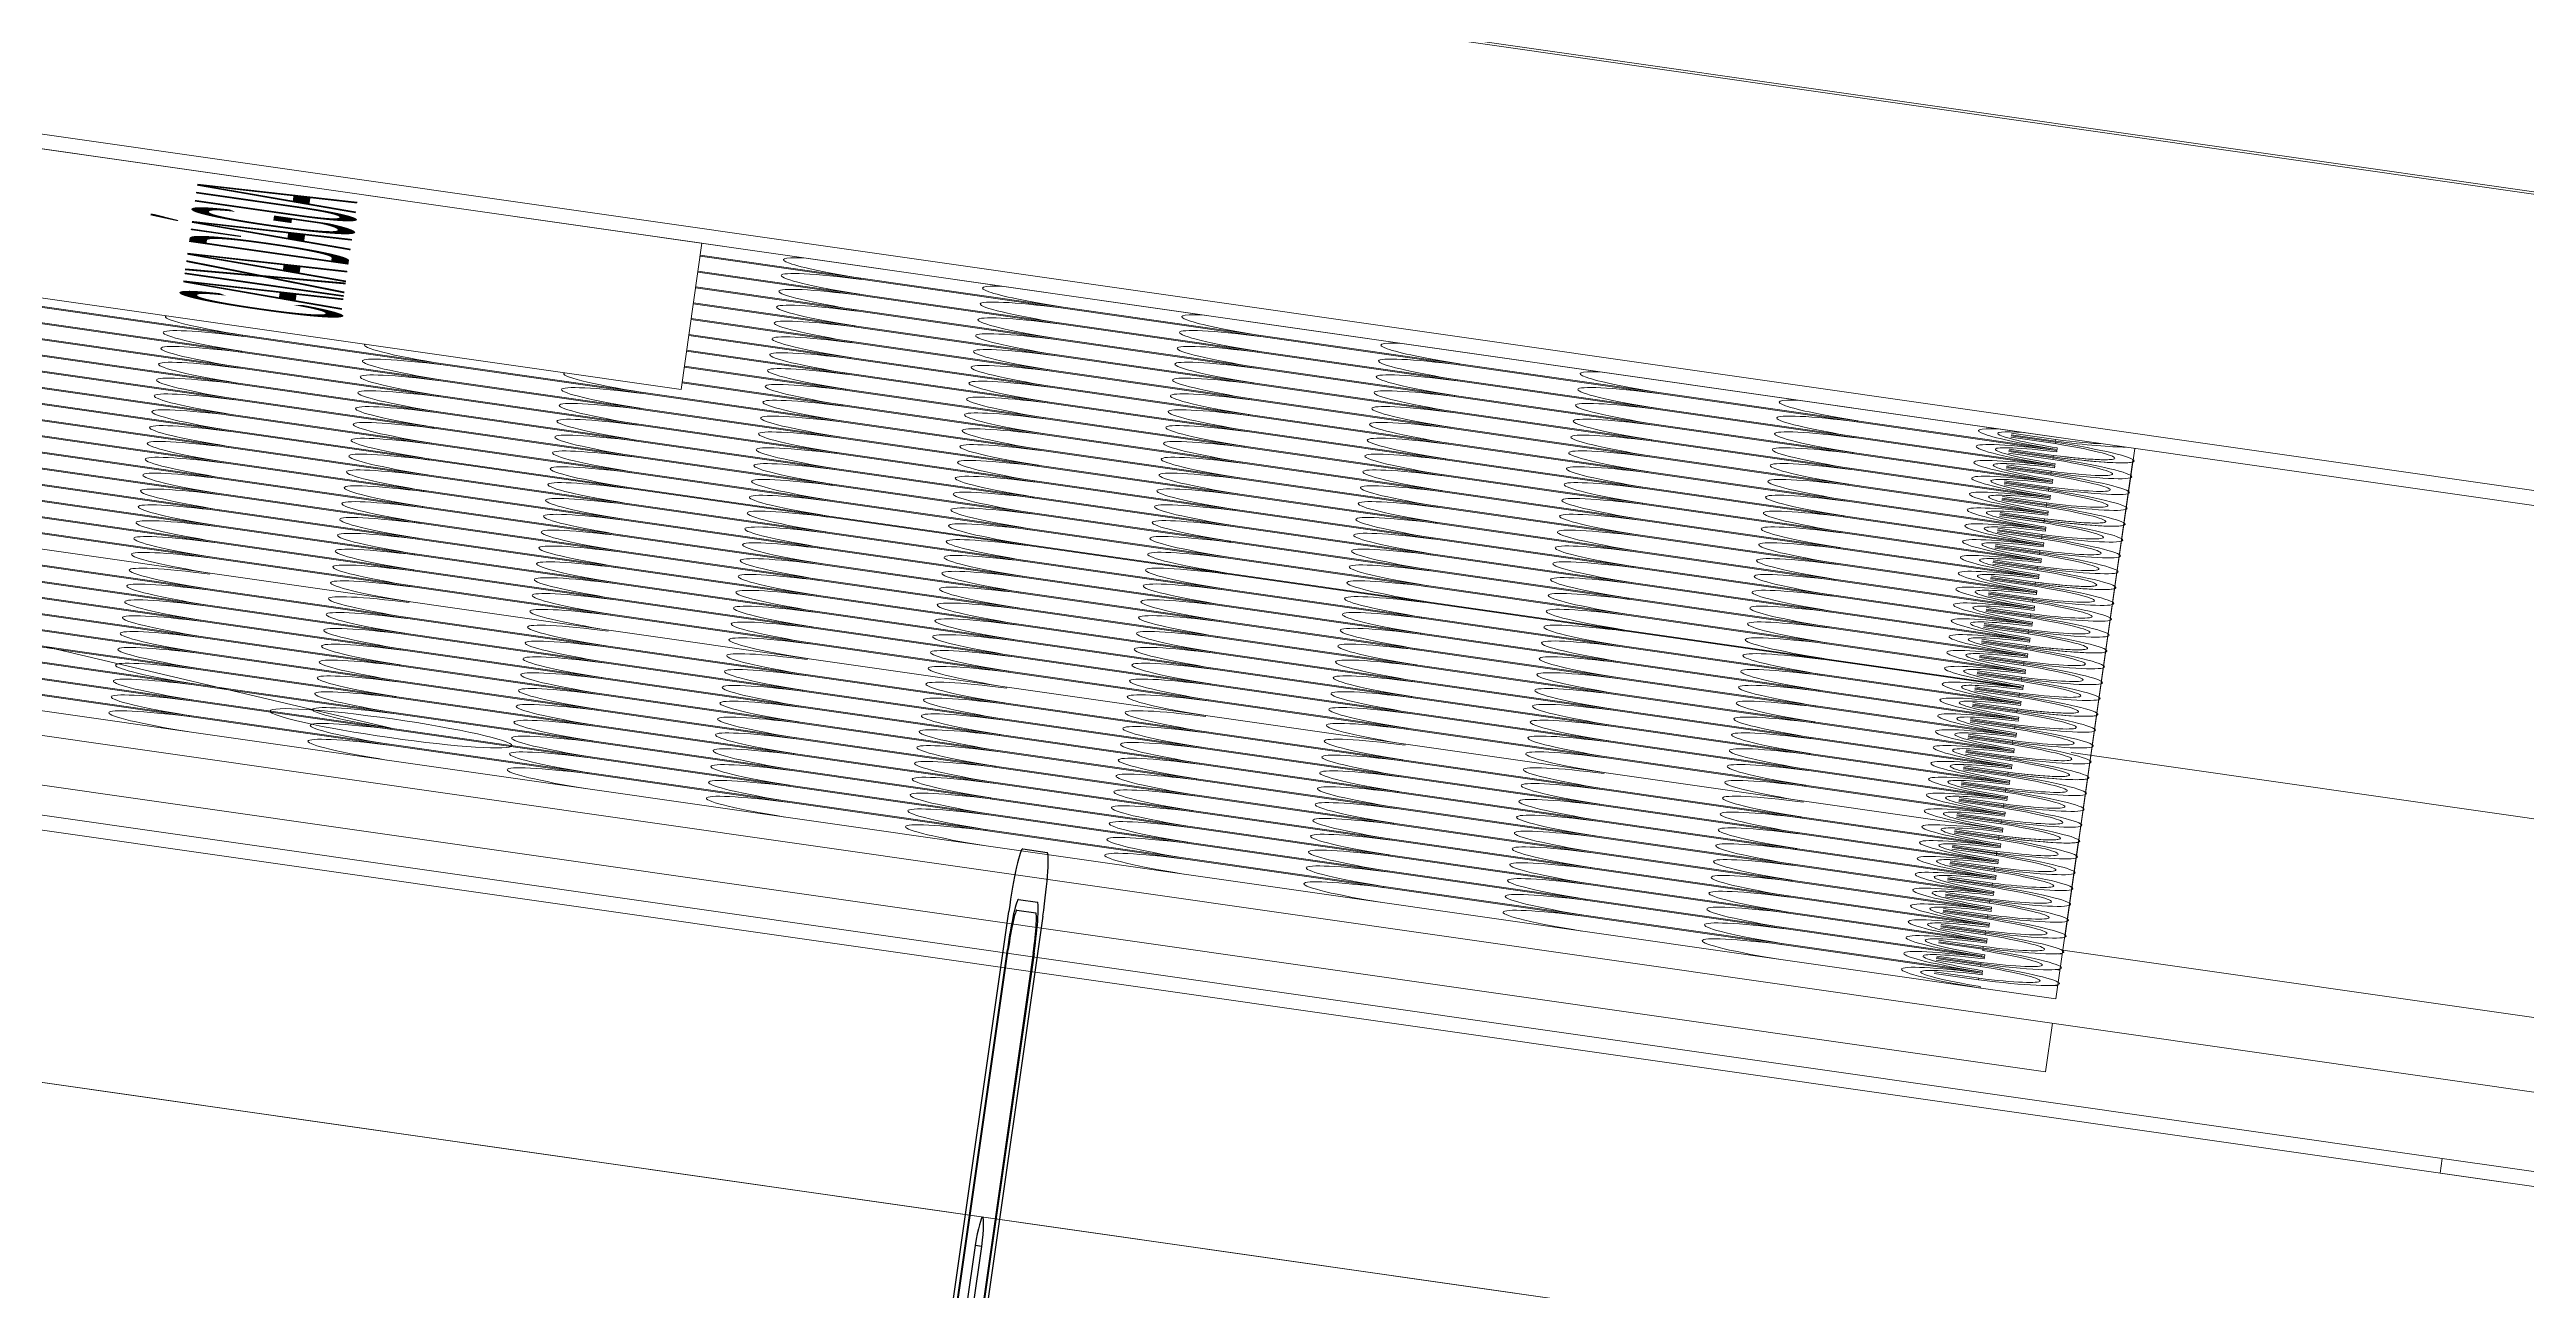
# Model space of a CAD drawing. Header units: millimetres. Extents: x -361192058 to 101130107379, y -14071650034 to 19218552450.
# Drawn here: x -135577.6 to -135462.4, y 40447.6 to 40505.3 of the extents above; entities that cross this region are included whole.
import ezdxf
from ezdxf.enums import TextEntityAlignment as Align

# ---------------------------------------------------------------- set-up
doc = ezdxf.new("R2010")
doc.units = ezdxf.units.MM
doc.header["$LTSCALE"] = 0.5
for name, color, linetype in [('02', 2, 'Continuous'), ('COTAS', 7, 'Continuous'), ('DIVERSOS', 4, 'Continuous'), ('MOBIL-I', 251, 'Continuous'), ('parede', 2, 'Continuous'), ('texto pequeno', 3, 'Continuous'), ('V5', 4, 'Continuous')]:
    doc.layers.add(name, color=color, linetype=linetype)
doc.styles.add('SANSSERIF', font='sas_____.pfb', dxfattribs={"height": 1})
doc.styles.get("Standard").update_dxf_attribs({"font": 'txt.shx', "height": 0.12})
doc.dimstyles.new('ESCALA50', dxfattribs={"dimtxt": 0.1, "dimasz": 0.06, "dimexe": 0.18, "dimexo": 0.06, "dimgap": 0.1, "dimtad": 1, "dimzin": 4, "dimdsep": 46, "dimtxsty": 'Standard', "dimblk1": 'BOLA', "dimblk2": 'BOLA', "dimsah": 1, "dimcen": -0.06, "dimse1": 1, "dimse2": 1, "dimclrd": 7, "dimclrt": 3, "dimadec": 0, "dimazin": 0, "dimtfac": 1, "dimtix": 1, "dimtmove": 0, "dimatfit": 3, "dimldrblk": 'BOLA', "dimfxl": 0, "dimtolj": 1, "dimtzin": 4, "dimarcsym": 0})

# ---------------------------------------------------------------- blocks, each defined once
blk = doc.blocks.new('ADC_VASO_02')
blk.add_lwpolyline([(-0.175, 0.15), (-0.175, 0.6, -0.414214), (-0.125, 0.65), (0.125, 0.65, -0.414214), (0.175, 0.6), (0.175, 0.1496)], format="xyb")
for points in [[(0.1388, 0.2754, -0.414214), (0.0988, 0.2354), (-0.0948, 0.2354, -0.414214), (-0.1348, 0.2754), (-0.1348, 0.5704, -0.414214), (-0.0948, 0.6104), (0.0988, 0.6104, -0.414214), (0.1388, 0.5704)], [(0.1303, 0.2754, -0.414214), (0.0988, 0.2439), (-0.0948, 0.2439, -0.414214), (-0.1263, 0.2754), (-0.1263, 0.5704, -0.414214), (-0.0948, 0.6019), (0.0988, 0.6019, -0.414214), (0.1303, 0.5704)], [(-0.17, 0.15, 0.414214), (-0.2, 0.12), (-0.2, 0), (0.2, 0), (0.2, 0.12, 0.414214), (0.17, 0.15)], [(-0.17, 0.14, 0.414214), (-0.19, 0.12), (-0.19, 0.01), (0.19, 0.01), (0.19, 0.12, 0.414214), (0.17, 0.14)]]:
    blk.add_lwpolyline(points, format="xyb", close=True)
blk.add_lwpolyline([(0.0363, 0.2439), (0.0363, 0.3375), (-0.0344, 0.3375), (-0.0344, 0.2439)])
blk.add_arc((0.0009, 0.3215), 0.0388, 24.3951, 155.6049)
blk = doc.blocks.new('BOLA')
for p, q in [((0, -1.435), (0, 1.435)), ((-1.435, 0), (1.435, 0))]:
    blk.add_line(p, q)
blk.add_circle((0, 0), 0.452)
blk = doc.blocks.new('*D783')
at = {"layer": 'Defpoints', "color": 0, "transparency": 16777216}
for p in [(3914.988, 2436.488), (3914.988, 2434.138), (3915.7056, 2434.138)]:
    blk.add_point(p, dxfattribs=at)
at = {"layer": 'DIVERSOS', "color": 7, "lineweight": -2, "transparency": 16777216}
blk.add_line((3915.7056, 2436.428), (3915.7056, 2434.198), dxfattribs=at)
at = {"layer": 'DIVERSOS', "color": 7, "lineweight": -2, "transparency": 16777216, "xscale": 0.06, "yscale": 0.06, "zscale": 0.06}
for p, rotation in [((3915.7056, 2436.488), 90), ((3915.7056, 2434.138), 270)]:
    blk.add_blockref('BOLA', p, dxfattribs=dict(at, rotation=rotation))
at = {"layer": 'DIVERSOS', "color": 3, "lineweight": 18, "transparency": 16777216, "insert": (3915.5456, 2435.313), "char_height": 0.12, "attachment_point": 5, "rotation": 90}
blk.add_mtext('\\A1;2.35', dxfattribs=at)
blk = doc.blocks.new('*D1755')
at = {"layer": '02', "color": 7, "lineweight": -2, "transparency": 16777216}
blk.add_line((3913.698, 2436.0909), (3914.928, 2436.0909), dxfattribs=at)
at = {"layer": 'Defpoints', "color": 0, "transparency": 16777216}
for p in [(3914.988, 2436.0909), (3913.638, 2434.1732), (3914.988, 2434.1732)]:
    blk.add_point(p, dxfattribs=at)
at = {"layer": '02', "color": 7, "lineweight": -2, "transparency": 16777216, "xscale": 0.06, "yscale": 0.06, "zscale": 0.06, "rotation": 180}
blk.add_blockref('BOLA', (3913.638, 2436.0909), dxfattribs=at)
at = {"layer": '02', "color": 7, "lineweight": -2, "transparency": 16777216, "xscale": 0.06, "yscale": 0.06, "zscale": 0.06}
blk.add_blockref('BOLA', (3914.988, 2436.0909), dxfattribs=at)
at = {"layer": '02', "color": 3, "transparency": 16777216, "insert": (3914.313, 2436.2509), "char_height": 0.12, "attachment_point": 5}
blk.add_mtext('\\A1;1.35', dxfattribs=at)
blk = doc.blocks.new('APROVADO QUADRA 21.2 MBVII')
at = {"lineweight": 18}
for p, q in [((3922.1378, 2434.3954), (3922.1378, 2434.4305)), ((3922.1534, 2434.3954), (3922.1534, 2434.4305)), ((3922.2746, 2434.3954), (3922.2746, 2434.4305)), ((3922.2902, 2434.3954), (3922.2902, 2434.4305)), ((3922.3004, 2434.3954), (3922.3004, 2434.4305)), ((3922.316, 2434.3954), (3922.316, 2434.4305)), ((3922.4528, 2434.3954), (3922.4528, 2434.4305)), ((3922.463, 2434.3954), (3922.463, 2434.4305)), ((3922.4785, 2434.3954), (3922.4785, 2434.4305)), ((3922.5998, 2434.3954), (3922.5998, 2434.4305)), ((3922.6154, 2434.3954), (3922.6154, 2434.4305)), ((3922.6255, 2434.3954), (3922.6255, 2434.4305)), ((3922.6411, 2434.3954), (3922.6411, 2434.4305)), ((3922.7624, 2434.3954), (3922.7624, 2434.4305)), ((3922.7779, 2434.3954), (3922.7779, 2434.4305)), ((3922.7881, 2434.3954), (3922.7881, 2434.4305)), ((3922.8037, 2434.3954), (3922.8037, 2434.4305)), ((3922.9249, 2434.3954), (3922.9249, 2434.4305)), ((3922.9405, 2434.3954), (3922.9405, 2434.4305)), ((3922.9507, 2434.3954), (3922.9507, 2434.4305)), ((3922.9663, 2434.3954), (3922.9663, 2434.4305)), ((3923.0875, 2434.3954), (3923.0875, 2434.4305)), ((3923.1031, 2434.3954), (3923.1031, 2434.4305)), ((3923.1132, 2434.3954), (3923.1132, 2434.4305)), ((3923.1288, 2434.3954), (3923.1288, 2434.4305)), ((3923.2501, 2434.3954), (3923.2501, 2434.4305)), ((3923.2656, 2434.3954), (3923.2656, 2434.4305)), ((3923.2758, 2434.3954), (3923.2758, 2434.4305)), ((3923.2914, 2434.3954), (3923.2914, 2434.4305)), ((3923.4126, 2434.3954), (3923.4126, 2434.4305)), ((3923.4282, 2434.3954), (3923.4282, 2434.4305)), ((3923.4384, 2434.3954), (3923.4384, 2434.4305)), ((3923.454, 2434.3954), (3923.454, 2434.4305)), ((3923.5752, 2434.3954), (3923.5752, 2434.4305)), ((3923.5908, 2434.3954), (3923.5908, 2434.4305)), ((3923.6009, 2434.3954), (3923.6009, 2434.4305)), ((3923.6165, 2434.3954), (3923.6165, 2434.4305)), ((3923.7378, 2434.3954), (3923.7378, 2434.4305)), ((3923.7534, 2434.3954), (3923.7534, 2434.4305)), ((3923.7635, 2434.3954), (3923.7635, 2434.4305)), ((3923.7791, 2434.3954), (3923.7791, 2434.4305)), ((3923.9003, 2434.3954), (3923.9003, 2434.4305)), ((3923.9159, 2434.3954), (3923.9159, 2434.4305)), ((3923.9261, 2434.3954), (3923.9261, 2434.4305)), ((3923.9417, 2434.3954), (3923.9417, 2434.4305)), ((3924.0629, 2434.3954), (3924.0629, 2434.4305)), ((3924.0785, 2434.3954), (3924.0785, 2434.4305)), ((3924.0887, 2434.3954), (3924.0887, 2434.4305)), ((3924.1042, 2434.3954), (3924.1042, 2434.4305)), ((3924.2255, 2434.3954), (3924.2255, 2434.4305)), ((3924.2411, 2434.3954), (3924.2411, 2434.4305)), ((3924.2512, 2434.3954), (3924.2512, 2434.4305)), ((3924.2668, 2434.3954), (3924.2668, 2434.4305)), ((3924.388, 2434.3954), (3924.388, 2434.4305)), ((3924.4036, 2434.3954), (3924.4036, 2434.4305)), ((3924.4138, 2434.3954), (3924.4138, 2434.4305)), ((3924.4294, 2434.3954), (3924.4294, 2434.4305)), ((3924.5506, 2434.3954), (3924.5506, 2434.4305)), ((3924.5662, 2434.3954), (3924.5662, 2434.4305)), ((3924.5764, 2434.3954), (3924.5764, 2434.4305)), ((3924.592, 2434.3954), (3924.592, 2434.4305)), ((3924.7132, 2434.3954), (3924.7132, 2434.4305)), ((3924.7288, 2434.3954), (3924.7288, 2434.4305)), ((3924.7389, 2434.3954), (3924.7389, 2434.4305)), ((3924.7545, 2434.3954), (3924.7545, 2434.4305)), ((3924.8758, 2434.3954), (3924.8758, 2434.4305)), ((3924.8913, 2434.3954), (3924.8913, 2434.4305)), ((3924.9015, 2434.3954), (3924.9015, 2434.4305)), ((3924.9171, 2434.3954), (3924.9171, 2434.4305)), ((3925.0383, 2434.3954), (3925.0383, 2434.4305)), ((3925.0539, 2434.3954), (3925.0539, 2434.4305)), ((3925.0641, 2434.3954), (3925.0641, 2434.4305)), ((3925.0797, 2434.3954), (3925.0797, 2434.4305)), ((3925.2009, 2434.3954), (3925.2009, 2434.4305)), ((3925.2165, 2434.3954), (3925.2165, 2434.4305)), ((3925.2266, 2434.3954), (3925.2266, 2434.4305)), ((3925.2422, 2434.3954), (3925.2422, 2434.4305)), ((3925.3635, 2434.3954), (3925.3635, 2434.4305)), ((3925.3791, 2434.3954), (3925.3791, 2434.4305)), ((3925.3892, 2434.3954), (3925.3892, 2434.4305)), ((3925.4048, 2434.3954), (3925.4048, 2434.4305)), ((3925.526, 2434.3954), (3925.526, 2434.4305)), ((3925.5416, 2434.3954), (3925.5416, 2434.4305)), ((3925.5518, 2434.3954), (3925.5518, 2434.4305)), ((3925.5674, 2434.3954), (3925.5674, 2434.4305)), ((3925.6886, 2434.3954), (3925.6886, 2434.4305)), ((3925.7042, 2434.3954), (3925.7042, 2434.4305)), ((3925.7144, 2434.3954), (3925.7144, 2434.4305)), ((3925.7299, 2434.3954), (3925.7299, 2434.4305)), ((3925.8512, 2434.3954), (3925.8512, 2434.4305)), ((3925.8668, 2434.3954), (3925.8668, 2434.4305)), ((3925.8769, 2434.3954), (3925.8769, 2434.4305)), ((3925.8925, 2434.3954), (3925.8925, 2434.4305)), ((3926.0137, 2434.3954), (3926.0137, 2434.4305)), ((3926.0293, 2434.3954), (3926.0293, 2434.4305)), ((3926.0395, 2434.3954), (3926.0395, 2434.4305)), ((3926.0551, 2434.3954), (3926.0551, 2434.4305)), ((3926.1763, 2434.3954), (3926.1763, 2434.4305)), ((3926.1919, 2434.3954), (3926.1919, 2434.4305)), ((3926.2021, 2434.3954), (3926.2021, 2434.4305)), ((3926.2177, 2434.3954), (3926.2177, 2434.4305)), ((3926.3389, 2434.3954), (3926.3389, 2434.4305)), ((3926.3545, 2434.3954), (3926.3545, 2434.4305)), ((3926.3646, 2434.3954), (3926.3646, 2434.4305)), ((3926.3802, 2434.3954), (3926.3802, 2434.4305)), ((3926.5015, 2434.3954), (3926.5015, 2434.4305)), ((3926.517, 2434.3954), (3926.517, 2434.4305)), ((3926.5272, 2434.3954), (3926.5272, 2434.4305)), ((3926.5428, 2434.3954), (3926.5428, 2434.4305)), ((3926.664, 2434.3954), (3926.664, 2434.4305)), ((3926.6796, 2434.3954), (3926.6796, 2434.4305)), ((3926.6898, 2434.3954), (3926.6898, 2434.4305)), ((3926.7054, 2434.3954), (3926.7054, 2434.4305)), ((3926.8266, 2434.3954), (3926.8266, 2434.4305)), ((3926.8422, 2434.3954), (3926.8422, 2434.4305)), ((3926.8523, 2434.3954), (3926.8523, 2434.4305)), ((3926.8679, 2434.3954), (3926.8679, 2434.4305)), ((3926.9892, 2434.3954), (3926.9892, 2434.4305)), ((3927.0048, 2434.3954), (3927.0048, 2434.4305)), ((3927.0149, 2434.3954), (3927.0149, 2434.4305)), ((3927.0305, 2434.3954), (3927.0305, 2434.4305)), ((3927.1517, 2434.3954), (3927.1517, 2434.4305)), ((3927.1673, 2434.3954), (3927.1673, 2434.4305)), ((3927.1775, 2434.3954), (3927.1775, 2434.4305)), ((3927.1931, 2434.3954), (3927.1931, 2434.4305)), ((3927.3143, 2434.3954), (3927.3143, 2434.4305)), ((3927.3299, 2434.3954), (3927.3299, 2434.4305)), ((3927.3401, 2434.3954), (3927.3401, 2434.4305)), ((3927.3556, 2434.3954), (3927.3556, 2434.4305)), ((3927.4769, 2434.3954), (3927.4769, 2434.4305)), ((3927.4925, 2434.3954), (3927.4925, 2434.4305)), ((3927.5026, 2434.3954), (3927.5026, 2434.4305)), ((3927.5182, 2434.3954), (3927.5182, 2434.4305)), ((3927.6394, 2434.3954), (3927.6394, 2434.4305)), ((3927.655, 2434.3954), (3927.655, 2434.4305)), ((3927.6652, 2434.3954), (3927.6652, 2434.4305)), ((3927.6808, 2434.3954), (3927.6808, 2434.4305)), ((3922.0565, 2434.3333), (3923.6823, 2434.3333)), ((3922.7068, 2434.3333), (3924.3326, 2434.3333)), ((3923.3571, 2434.3333), (3924.9828, 2434.3333)), ((3924.0074, 2434.3333), (3925.6331, 2434.3333)), ((3924.6577, 2434.3333), (3926.2834, 2434.3333)), ((3925.3079, 2434.3333), (3926.9337, 2434.3333)), ((3925.9582, 2434.3333), (3927.584, 2434.3333)), ((3926.1208, 2434.3333), (3927.7065, 2434.3333))]:
    blk.add_line(p, q, dxfattribs=at)
at = {"lineweight": 18, "flags": 128}
for points in [[(3922.0565, 2434.3933), (3922.0721, 2434.3933, -0.788263), (3922.1934, 2434.3933), (3922.2089, 2434.3933, 0.827036)], [(3922.2191, 2434.3933), (3922.2347, 2434.3933, -0.788263), (3922.3559, 2434.3933), (3922.3715, 2434.3933, 0.827036)], [(3922.3817, 2434.3933), (3922.3973, 2434.3933, -0.788263), (3922.5185, 2434.3933), (3922.5341, 2434.3933, 0.827036)], [(3922.5442, 2434.3933), (3922.5598, 2434.3933, -0.788263), (3922.6811, 2434.3933), (3922.6967, 2434.3933, 0.827036)], [(3922.7068, 2434.3933), (3922.7224, 2434.3933, -0.788263), (3922.8436, 2434.3933), (3922.8592, 2434.3933, 0.827036)], [(3922.8694, 2434.3933), (3922.885, 2434.3933, -0.788263), (3923.0062, 2434.3933), (3923.0218, 2434.3933, 0.827036)], [(3923.032, 2434.3933), (3923.0475, 2434.3933, -0.788263), (3923.1688, 2434.3933), (3923.1844, 2434.3933, 0.827036)], [(3923.1945, 2434.3933), (3923.2101, 2434.3933, -0.788263), (3923.3313, 2434.3933), (3923.3469, 2434.3933, 0.827036)], [(3923.3571, 2434.3933), (3923.3727, 2434.3933, -0.788263), (3923.4939, 2434.3933), (3923.5095, 2434.3933, 0.827036)], [(3923.5197, 2434.3933), (3923.5352, 2434.3933, -0.788263), (3923.6565, 2434.3933), (3923.6721, 2434.3933, 0.827036)], [(3923.6822, 2434.3933), (3923.6978, 2434.3933, -0.788263), (3923.8191, 2434.3933), (3923.8346, 2434.3933, 0.827036)], [(3923.8448, 2434.3933), (3923.8604, 2434.3933, -0.788263), (3923.9816, 2434.3933), (3923.9972, 2434.3933, 0.827036)], [(3924.0074, 2434.3933), (3924.023, 2434.3933, -0.788263), (3924.1442, 2434.3933), (3924.1598, 2434.3933, 0.827036)], [(3924.1699, 2434.3933), (3924.1855, 2434.3933, -0.788263), (3924.3068, 2434.3933), (3924.3224, 2434.3933, 0.827036)], [(3924.3325, 2434.3933), (3924.3481, 2434.3933, -0.788263), (3924.4693, 2434.3933), (3924.4849, 2434.3933, 0.827036)], [(3924.4951, 2434.3933), (3924.5107, 2434.3933, -0.788263), (3924.6319, 2434.3933), (3924.6475, 2434.3933, 0.827036)], [(3924.6577, 2434.3933), (3924.6732, 2434.3933, -0.788263), (3924.7945, 2434.3933), (3924.8101, 2434.3933, 0.827036)], [(3924.8202, 2434.3933), (3924.8358, 2434.3933, -0.788263), (3924.957, 2434.3933), (3924.9726, 2434.3933, 0.827036)], [(3924.9828, 2434.3933), (3924.9984, 2434.3933, -0.788263), (3925.1196, 2434.3933), (3925.1352, 2434.3933, 0.827036)], [(3925.1454, 2434.3933), (3925.1609, 2434.3933, -0.788263), (3925.2822, 2434.3933), (3925.2978, 2434.3933, 0.827036)], [(3925.3079, 2434.3933), (3925.3235, 2434.3933, -0.788263), (3925.4448, 2434.3933), (3925.4603, 2434.3933, 0.827036)], [(3925.4705, 2434.3933), (3925.4861, 2434.3933, -0.788263), (3925.6073, 2434.3933), (3925.6229, 2434.3933, 0.827036)], [(3925.6331, 2434.3933), (3925.6487, 2434.3933, -0.788263), (3925.7699, 2434.3933), (3925.7855, 2434.3933, 0.827036)], [(3925.7956, 2434.3933), (3925.8112, 2434.3933, -0.788263), (3925.9325, 2434.3933), (3925.9481, 2434.3933, 0.827036)], [(3925.9582, 2434.3933), (3925.9738, 2434.3933, -0.788263), (3926.095, 2434.3933), (3926.1106, 2434.3933, 0.827036)], [(3926.1208, 2434.3933), (3926.1364, 2434.3933, -0.788263), (3926.2576, 2434.3933), (3926.2732, 2434.3933, 0.827036)], [(3926.2834, 2434.3933), (3926.2989, 2434.3933, -0.788263), (3926.4202, 2434.3933), (3926.4358, 2434.3933, 0.827036)], [(3926.4459, 2434.3933), (3926.4615, 2434.3933, -0.788263), (3926.5827, 2434.3933), (3926.5983, 2434.3933, 0.827036)], [(3926.6085, 2434.3933), (3926.6241, 2434.3933, -0.788263), (3926.7453, 2434.3933), (3926.7609, 2434.3933, 0.827036)], [(3926.7711, 2434.3933), (3926.7866, 2434.3933, -0.788263), (3926.9079, 2434.3933), (3926.9235, 2434.3933, 0.827036)], [(3926.9336, 2434.3933), (3926.9492, 2434.3933, -0.788263), (3927.0705, 2434.3933), (3927.086, 2434.3933, 0.827036)], [(3927.0962, 2434.3933), (3927.1118, 2434.3933, -0.788263), (3927.233, 2434.3933), (3927.2486, 2434.3933, 0.827036)], [(3927.2588, 2434.3933), (3927.2744, 2434.3933, -0.788263), (3927.3956, 2434.3933), (3927.4112, 2434.3933, 0.827036)], [(3927.4213, 2434.3933), (3927.4369, 2434.3933, -0.788263), (3927.5582, 2434.3933), (3927.5738, 2434.3933, 0.827036)], [(3922.1378, 2434.3954), (3922.1534, 2434.3954, 0.788263), (3922.2746, 2434.3954), (3922.2902, 2434.3954, -0.827036)], [(3922.3004, 2434.3954), (3922.316, 2434.3954, 0.788263), (3922.4372, 2434.3954), (3922.4528, 2434.3954, -0.827036)], [(3922.463, 2434.3954), (3922.4785, 2434.3954, 0.788263), (3922.5998, 2434.3954), (3922.6154, 2434.3954, -0.827036)], [(3922.6255, 2434.3954), (3922.6411, 2434.3954, 0.788263), (3922.7624, 2434.3954), (3922.7779, 2434.3954, -0.827036)], [(3922.7881, 2434.3954), (3922.8037, 2434.3954, 0.788263), (3922.9249, 2434.3954), (3922.9405, 2434.3954, -0.827036)], [(3922.9507, 2434.3954), (3922.9663, 2434.3954, 0.788263), (3923.0875, 2434.3954), (3923.1031, 2434.3954, -0.827036)], [(3923.1132, 2434.3954), (3923.1288, 2434.3954, 0.788263), (3923.2501, 2434.3954), (3923.2656, 2434.3954, -0.827036)], [(3923.2758, 2434.3954), (3923.2914, 2434.3954, 0.788263), (3923.4126, 2434.3954), (3923.4282, 2434.3954, -0.827036)], [(3923.4384, 2434.3954), (3923.454, 2434.3954, 0.788263), (3923.5752, 2434.3954), (3923.5908, 2434.3954, -0.827036)], [(3923.6009, 2434.3954), (3923.6165, 2434.3954, 0.788263), (3923.7378, 2434.3954), (3923.7534, 2434.3954, -0.827036)], [(3923.7635, 2434.3954), (3923.7791, 2434.3954, 0.788263), (3923.9003, 2434.3954), (3923.9159, 2434.3954, -0.827036)], [(3923.9261, 2434.3954), (3923.9417, 2434.3954, 0.788263), (3924.0629, 2434.3954), (3924.0785, 2434.3954, -0.827036)], [(3924.0887, 2434.3954), (3924.1042, 2434.3954, 0.788263), (3924.2255, 2434.3954), (3924.2411, 2434.3954, -0.827036)], [(3924.2512, 2434.3954), (3924.2668, 2434.3954, 0.788263), (3924.388, 2434.3954), (3924.4036, 2434.3954, -0.827036)], [(3924.4138, 2434.3954), (3924.4294, 2434.3954, 0.788263), (3924.5506, 2434.3954), (3924.5662, 2434.3954, -0.827036)], [(3924.5764, 2434.3954), (3924.592, 2434.3954, 0.788263), (3924.7132, 2434.3954), (3924.7288, 2434.3954, -0.827036)], [(3924.7389, 2434.3954), (3924.7545, 2434.3954, 0.788263), (3924.8758, 2434.3954), (3924.8913, 2434.3954, -0.827036)], [(3924.9015, 2434.3954), (3924.9171, 2434.3954, 0.788263), (3925.0383, 2434.3954), (3925.0539, 2434.3954, -0.827036)], [(3925.0641, 2434.3954), (3925.0797, 2434.3954, 0.788263), (3925.2009, 2434.3954), (3925.2165, 2434.3954, -0.827036)], [(3925.2266, 2434.3954), (3925.2422, 2434.3954, 0.788263), (3925.3635, 2434.3954), (3925.3791, 2434.3954, -0.827036)], [(3925.3892, 2434.3954), (3925.4048, 2434.3954, 0.788263), (3925.526, 2434.3954), (3925.5416, 2434.3954, -0.827036)], [(3925.5518, 2434.3954), (3925.5674, 2434.3954, 0.788263), (3925.6886, 2434.3954), (3925.7042, 2434.3954, -0.827036)], [(3925.7144, 2434.3954), (3925.7299, 2434.3954, 0.788263), (3925.8512, 2434.3954), (3925.8668, 2434.3954, -0.827036)], [(3925.8769, 2434.3954), (3925.8925, 2434.3954, 0.788263), (3926.0137, 2434.3954), (3926.0293, 2434.3954, -0.827036)], [(3926.0395, 2434.3954), (3926.0551, 2434.3954, 0.788263), (3926.1763, 2434.3954), (3926.1919, 2434.3954, -0.827036)], [(3926.2021, 2434.3954), (3926.2177, 2434.3954, 0.788263), (3926.3389, 2434.3954), (3926.3545, 2434.3954, -0.827036)], [(3926.3646, 2434.3954), (3926.3802, 2434.3954, 0.788263), (3926.5015, 2434.3954), (3926.517, 2434.3954, -0.827036)], [(3926.5272, 2434.3954), (3926.5428, 2434.3954, 0.788263), (3926.664, 2434.3954), (3926.6796, 2434.3954, -0.827036)], [(3926.6898, 2434.3954), (3926.7054, 2434.3954, 0.788263), (3926.8266, 2434.3954), (3926.8422, 2434.3954, -0.827036)], [(3926.8523, 2434.3954), (3926.8679, 2434.3954, 0.788263), (3926.9892, 2434.3954), (3927.0048, 2434.3954, -0.827036)], [(3927.0149, 2434.3954), (3927.0305, 2434.3954, 0.788263), (3927.1517, 2434.3954), (3927.1673, 2434.3954, -0.827036)], [(3927.1775, 2434.3954), (3927.1931, 2434.3954, 0.788263), (3927.3143, 2434.3954), (3927.3299, 2434.3954, -0.827036)], [(3927.3401, 2434.3954), (3927.3556, 2434.3954, 0.788263), (3927.4769, 2434.3954), (3927.4925, 2434.3954, -0.827036)], [(3927.5026, 2434.3954), (3927.5182, 2434.3954, 0.788263), (3927.6394, 2434.3954), (3927.655, 2434.3954, -0.827036)]]:
    blk.add_lwpolyline(points, format="xyb", close=True, dxfattribs=at)
for points in [[(3927.7065, 2434.4409, 0.553916), (3927.5839, 2434.3933), (3927.5995, 2434.3933, -0.60452), (3927.7065, 2434.4204)], [(3923.6823, 2434.3325, -0.378735), (3923.6009, 2434.3954), (3923.6165, 2434.3954, 0.369975), (3923.6823, 2434.3478)], [(3924.3326, 2434.3325, -0.378735), (3924.2512, 2434.3954), (3924.2668, 2434.3954, 0.369975), (3924.3326, 2434.3478)], [(3924.9828, 2434.3325, -0.378735), (3924.9015, 2434.3954), (3924.9171, 2434.3954, 0.369975), (3924.9828, 2434.3478)], [(3925.6331, 2434.3325, -0.378735), (3925.5518, 2434.3954), (3925.5674, 2434.3954, 0.369975), (3925.6331, 2434.3478)], [(3926.2834, 2434.3325, -0.378735), (3926.2021, 2434.3954), (3926.2177, 2434.3954, 0.369975), (3926.2834, 2434.3478)], [(3926.9337, 2434.3325, -0.378735), (3926.8523, 2434.3954), (3926.8679, 2434.3954, 0.369975), (3926.9337, 2434.3478)], [(3927.584, 2434.3325, -0.378735), (3927.5026, 2434.3954), (3927.5182, 2434.3954, 0.369975), (3927.584, 2434.3478)], [(3927.7065, 2434.3406, -0.23306), (3927.6652, 2434.3954), (3927.6808, 2434.3954, 0.187537), (3927.7065, 2434.3583, 0.187537)]]:
    blk.add_lwpolyline(points, format="xyb", dxfattribs=at)
at = {"layer": '02', "color": 8, "lineweight": 18}
for p, q in [((3921.3065, 2434.3333), (3921.3065, 2436.4163)), ((3921.8065, 2436.4163), (3921.8065, 2431.4163)), ((3921.8065, 2434.3333), (3921.3065, 2434.3333))]:
    blk.add_line(p, q, dxfattribs=at)
at = {"layer": '02', "lineweight": 18}
for points in [[(3918.3192, 2446.6633), (3904.4806, 2446.6633), (3904.4806, 2412.8464), (3918.3192, 2412.8464)], [(3950.945, 2446.6351), (3930.8609, 2446.6351), (3930.8609, 2426.7638), (3950.945, 2426.7638)], [(3918.3192, 2437.4627), (3930.8392, 2437.4627), (3930.8392, 2429.0101), (3918.3192, 2429.0101)]]:
    blk.add_lwpolyline(points, close=True, dxfattribs=at)
at = {"layer": 'COTAS', "lineweight": 18}
for p, q in [((3920.8565, 2433.9663), (3920.8565, 2436.4163)), ((3921.0065, 2434.0163), (3921.0065, 2436.4163)), ((3927.7065, 2433.9663), (3927.7065, 2436.4163)), ((3927.8565, 2436.4163), (3927.8565, 2433.9663)), ((3924.5565, 2431.4163), (3924.5565, 2434.3488)), ((3922.5565, 2434.3333), (3922.5565, 2431.4163))]:
    blk.add_line(p, q, dxfattribs=at)
at = {"layer": 'DIVERSOS', "lineweight": 18}
for p, q in [((3922.3817, 2435.6535), (3923.5523, 2436.6524)), ((3922.0565, 2436.4163), (3922.0565, 2434.3333))]:
    blk.add_line(p, q, dxfattribs=at)
blk.add_lwpolyline([(3927.7065, 2435.4663), (3927.7065, 2436.4163), (3926.2065, 2436.4163), (3926.2065, 2435.4663)], close=True, dxfattribs=at)
blk.add_circle((3922.3817, 2435.6535), 0.0956, dxfattribs=at)
at = {"layer": 'parede', "lineweight": 18}
for p, q in [((3921.0065, 2434.0163), (3920.8565, 2434.0163)), ((3920.8565, 2431.4163), (3920.8565, 2434.0163)), ((3921.0065, 2431.4163), (3921.0065, 2434.0163))]:
    blk.add_line(p, q, dxfattribs=at)
at = {"layer": 'V5', "lineweight": 18}
for p, q in [((3927.7065, 2434.3954), (3927.7065, 2436.3309)), ((3922.0565, 2434.3333), (3922.0565, 2436.2833)), ((3922.2089, 2434.3954), (3922.2089, 2436.2833)), ((3922.2191, 2434.3954), (3922.2191, 2436.2833)), ((3922.3715, 2434.3954), (3922.3715, 2436.2833)), ((3922.3817, 2434.3954), (3922.3817, 2436.2833)), ((3922.5341, 2434.3954), (3922.5341, 2436.2833)), ((3922.5442, 2434.3954), (3922.5442, 2436.2833)), ((3922.6967, 2434.3954), (3922.6967, 2436.2833)), ((3922.7068, 2434.3954), (3922.7068, 2436.2833)), ((3922.8592, 2434.3954), (3922.8592, 2436.2833)), ((3922.8694, 2434.3954), (3922.8694, 2436.2833)), ((3923.0218, 2434.3954), (3923.0218, 2436.2833)), ((3923.032, 2434.3954), (3923.032, 2436.2833)), ((3923.1844, 2434.3954), (3923.1844, 2436.2833)), ((3923.1945, 2434.3954), (3923.1945, 2436.2833)), ((3923.3469, 2434.3954), (3923.3469, 2436.2833)), ((3923.3571, 2434.3954), (3923.3571, 2436.2833)), ((3923.5095, 2434.3954), (3923.5095, 2436.2833)), ((3923.5197, 2434.3954), (3923.5197, 2436.2833)), ((3923.6822, 2434.3954), (3923.6822, 2436.2833)), ((3923.8346, 2434.3954), (3923.8346, 2436.2833)), ((3923.8448, 2434.3954), (3923.8448, 2436.2833)), ((3923.9972, 2434.3954), (3923.9972, 2436.2833)), ((3924.0074, 2434.3954), (3924.0074, 2436.2833)), ((3924.1598, 2434.3954), (3924.1598, 2436.2833)), ((3924.1699, 2434.3954), (3924.1699, 2436.2833)), ((3924.3224, 2434.3954), (3924.3224, 2436.2833)), ((3924.3325, 2434.3954), (3924.3325, 2436.2833)), ((3924.4849, 2434.3954), (3924.4849, 2436.2833)), ((3924.4951, 2434.3954), (3924.4951, 2436.2833)), ((3924.6475, 2434.3954), (3924.6475, 2436.2833)), ((3924.6577, 2434.3954), (3924.6577, 2436.2833)), ((3924.8101, 2434.3954), (3924.8101, 2436.2833)), ((3924.8202, 2434.3954), (3924.8202, 2436.2833)), ((3924.9726, 2434.3954), (3924.9726, 2436.2833)), ((3924.9828, 2434.3954), (3924.9828, 2436.2833)), ((3925.1352, 2434.3954), (3925.1352, 2436.2833)), ((3925.1454, 2434.3954), (3925.1454, 2436.2833)), ((3925.2978, 2434.3954), (3925.2978, 2436.2833)), ((3925.3079, 2434.3954), (3925.3079, 2436.2833)), ((3925.4603, 2434.3954), (3925.4603, 2436.2833)), ((3925.4705, 2434.3954), (3925.4705, 2436.2833)), ((3925.6229, 2434.3954), (3925.6229, 2436.2833)), ((3925.6331, 2434.3954), (3925.6331, 2436.2833)), ((3925.7855, 2434.3954), (3925.7855, 2436.2833)), ((3925.7956, 2434.3954), (3925.7956, 2436.2833)), ((3925.9481, 2434.3954), (3925.9481, 2436.2833)), ((3925.9582, 2434.3954), (3925.9582, 2436.2833)), ((3926.1106, 2434.3954), (3926.1106, 2436.2833)), ((3926.1208, 2434.3954), (3926.1208, 2436.2833)), ((3926.2732, 2434.3954), (3926.2732, 2435.4663)), ((3926.2834, 2434.3954), (3926.2834, 2435.4663)), ((3926.4358, 2434.3954), (3926.4358, 2435.4663)), ((3926.4459, 2434.3954), (3926.4459, 2435.4663)), ((3926.5983, 2434.3954), (3926.5983, 2435.4663)), ((3926.6085, 2434.3954), (3926.6085, 2435.4663)), ((3926.7609, 2434.3954), (3926.7609, 2435.4663)), ((3926.7711, 2434.3954), (3926.7711, 2435.4663)), ((3926.9235, 2434.3954), (3926.9235, 2435.4663)), ((3926.9336, 2434.3954), (3926.9336, 2435.4663)), ((3927.086, 2434.3954), (3927.086, 2435.4663)), ((3927.0962, 2434.3954), (3927.0962, 2435.4663)), ((3927.2486, 2434.3954), (3927.2486, 2435.4663)), ((3927.2588, 2434.3954), (3927.2588, 2435.4663)), ((3927.4112, 2434.3954), (3927.4112, 2435.4663)), ((3927.4213, 2434.3954), (3927.4213, 2435.4663)), ((3927.5738, 2434.3954), (3927.5738, 2435.4663)), ((3927.5839, 2434.3954), (3927.5839, 2435.4663))]:
    blk.add_line(p, q, dxfattribs=at)
for centre, start, end in [((3922.1327, 2435.7963), 10.8161, 169.1839), ((3922.2953, 2435.7963), 10.8161, 169.1839), ((3922.4579, 2435.7963), 10.8161, 169.1839), ((3922.6204, 2435.7963), 10.8161, 169.1839), ((3922.783, 2435.7963), 10.8161, 169.1839), ((3922.9456, 2435.7963), 10.8161, 169.1839), ((3923.1082, 2435.7963), 10.8161, 169.1839), ((3923.2707, 2435.7963), 10.8161, 169.1839), ((3923.4333, 2435.7963), 10.8161, 169.1839), ((3923.5959, 2435.7963), 10.8161, 169.1839), ((3923.7584, 2435.7963), 10.8161, 169.1839), ((3923.921, 2435.7963), 10.8161, 169.1839), ((3924.0836, 2435.7963), 10.8161, 169.1839), ((3924.2461, 2435.7963), 10.8161, 169.1839), ((3924.4087, 2435.7963), 10.8161, 169.1839), ((3924.5713, 2435.7963), 10.8161, 169.1839), ((3924.7339, 2435.7963), 10.8161, 169.1839), ((3924.8964, 2435.7963), 10.8161, 169.1839), ((3925.059, 2435.7963), 10.8161, 169.1839), ((3925.2216, 2435.7963), 10.8161, 169.1839), ((3925.3841, 2435.7963), 10.8161, 169.1839), ((3925.5467, 2435.7963), 10.8161, 169.1839), ((3925.7093, 2435.7963), 10.8161, 169.1839), ((3925.8718, 2435.7963), 10.8161, 169.1839), ((3926.0344, 2435.7963), 10.8161, 169.1839), ((3926.197, 2435.7963), 82.932, 169.1839), ((3922.1327, 2435.6388), 10.8161, 169.1839), ((3922.2953, 2435.6388), 10.8161, 169.1839), ((3922.4579, 2435.6388), 10.8161, 169.1839), ((3922.6204, 2435.6388), 10.8161, 169.1839), ((3922.783, 2435.6388), 10.8161, 169.1839), ((3922.9456, 2435.6388), 10.8161, 169.1839), ((3923.1082, 2435.6388), 10.8161, 169.1839), ((3923.2707, 2435.6388), 10.8161, 169.1839), ((3923.4333, 2435.6388), 10.8161, 169.1839), ((3923.5959, 2435.6388), 10.8161, 169.1839), ((3923.7584, 2435.6388), 10.8161, 169.1839), ((3923.921, 2435.6388), 10.8161, 169.1839), ((3924.0836, 2435.6388), 10.8161, 169.1839), ((3924.2461, 2435.6388), 10.8161, 169.1839), ((3924.4087, 2435.6388), 10.8161, 169.1839), ((3924.5713, 2435.6388), 10.8161, 169.1839), ((3924.7339, 2435.6388), 10.8161, 169.1839), ((3924.8964, 2435.6388), 10.8161, 169.1839), ((3925.059, 2435.6388), 10.8161, 169.1839), ((3925.2216, 2435.6388), 10.8161, 169.1839), ((3925.3841, 2435.6388), 10.8161, 169.1839), ((3925.5467, 2435.6388), 10.8161, 169.1839), ((3925.7093, 2435.6388), 10.8161, 169.1839), ((3925.8718, 2435.6388), 10.8161, 169.1839), ((3926.0344, 2435.6388), 10.8161, 169.1839), ((3926.197, 2435.6388), 82.932, 169.1839), ((3922.1327, 2435.4813), 10.8161, 169.1839), ((3922.2953, 2435.4813), 10.8161, 169.1839), ((3922.4579, 2435.4813), 10.8161, 169.1839), ((3922.6204, 2435.4813), 10.8161, 169.1839), ((3922.783, 2435.4813), 10.8161, 169.1839), ((3922.9456, 2435.4813), 10.8161, 169.1839), ((3923.1082, 2435.4813), 10.8161, 169.1839), ((3923.2707, 2435.4813), 10.8161, 169.1839), ((3923.4333, 2435.4813), 10.8161, 169.1839), ((3923.5959, 2435.4813), 10.8161, 169.1839), ((3923.7584, 2435.4813), 10.8161, 169.1839), ((3923.921, 2435.4813), 10.8161, 169.1839), ((3924.0836, 2435.4813), 10.8161, 169.1839), ((3924.2461, 2435.4813), 10.8161, 169.1839), ((3924.4087, 2435.4813), 10.8161, 169.1839), ((3924.5713, 2435.4813), 10.8161, 169.1839), ((3924.7339, 2435.4813), 10.8161, 169.1839), ((3924.8964, 2435.4813), 10.8161, 169.1839), ((3925.059, 2435.4813), 10.8161, 169.1839), ((3925.2216, 2435.4813), 10.8161, 169.1839), ((3925.3841, 2435.4813), 10.8161, 169.1839), ((3925.5467, 2435.4813), 10.8161, 169.1839), ((3925.7093, 2435.4813), 10.8161, 169.1839), ((3925.8718, 2435.4813), 10.8161, 169.1839), ((3926.0344, 2435.4813), 10.8161, 169.1839), ((3926.197, 2435.4813), 82.932, 169.1839), ((3922.1327, 2435.3238), 10.8161, 169.1839), ((3922.2953, 2435.3238), 10.8161, 169.1839), ((3922.4579, 2435.3238), 10.8161, 169.1839), ((3922.6204, 2435.3238), 10.8161, 169.1839), ((3922.783, 2435.3238), 10.8161, 169.1839), ((3922.9456, 2435.3238), 10.8161, 169.1839), ((3923.1082, 2435.3238), 10.8161, 169.1839), ((3923.2707, 2435.3238), 10.8161, 169.1839), ((3923.4333, 2435.3238), 10.8161, 169.1839), ((3923.5959, 2435.3238), 10.8161, 169.1839), ((3923.7584, 2435.3238), 10.8161, 169.1839), ((3923.921, 2435.3238), 10.8161, 169.1839), ((3924.0836, 2435.3238), 10.8161, 169.1839), ((3924.2461, 2435.3238), 10.8161, 169.1839), ((3924.4087, 2435.3238), 10.8161, 169.1839), ((3924.5713, 2435.3238), 10.8161, 169.1839), ((3924.7339, 2435.3238), 10.8161, 169.1839), ((3924.8964, 2435.3238), 10.8161, 169.1839), ((3925.059, 2435.3238), 10.8161, 169.1839), ((3925.2216, 2435.3238), 10.8161, 169.1839), ((3925.3841, 2435.3238), 10.8161, 169.1839), ((3925.5467, 2435.3238), 10.8161, 169.1839), ((3925.7093, 2435.3238), 10.8161, 169.1839), ((3925.8718, 2435.3238), 10.8161, 169.1839), ((3926.0344, 2435.3238), 10.8161, 169.1839), ((3926.197, 2435.3238), 10.8161, 169.1839), ((3926.3596, 2435.3238), 10.8161, 169.1839), ((3926.5221, 2435.3238), 10.8161, 169.1839), ((3926.6847, 2435.3238), 10.8161, 169.1839), ((3926.8473, 2435.3238), 10.8161, 169.1839), ((3927.0098, 2435.3238), 10.8161, 169.1839), ((3927.1724, 2435.3238), 10.8161, 169.1839), ((3927.335, 2435.3238), 10.8161, 169.1839), ((3927.4975, 2435.3238), 10.8161, 169.1839), ((3927.6601, 2435.3238), 53.2529, 169.1839), ((3922.1327, 2435.1663), 10.8161, 169.1839), ((3922.2953, 2435.1663), 10.8161, 169.1839), ((3922.4579, 2435.1663), 10.8161, 169.1839), ((3922.6204, 2435.1663), 10.8161, 169.1839), ((3922.783, 2435.1663), 10.8161, 169.1839), ((3922.9456, 2435.1663), 10.8161, 169.1839), ((3923.1082, 2435.1663), 10.8161, 169.1839), ((3923.2707, 2435.1663), 10.8161, 169.1839), ((3923.4333, 2435.1663), 10.8161, 169.1839), ((3923.5959, 2435.1663), 10.8161, 169.1839), ((3923.7584, 2435.1663), 10.8161, 169.1839), ((3923.921, 2435.1663), 10.8161, 169.1839), ((3924.0836, 2435.1663), 10.8161, 169.1839), ((3924.2461, 2435.1663), 10.8161, 169.1839), ((3924.4087, 2435.1663), 10.8161, 169.1839), ((3924.5713, 2435.1663), 10.8161, 169.1839), ((3924.7339, 2435.1663), 10.8161, 169.1839), ((3924.8964, 2435.1663), 10.8161, 169.1839), ((3925.059, 2435.1663), 10.8161, 169.1839), ((3925.2216, 2435.1663), 10.8161, 169.1839), ((3925.3841, 2435.1663), 10.8161, 169.1839), ((3925.5467, 2435.1663), 10.8161, 169.1839), ((3925.7093, 2435.1663), 10.8161, 169.1839), ((3925.8718, 2435.1663), 10.8161, 169.1839), ((3926.0344, 2435.1663), 10.8161, 169.1839), ((3926.197, 2435.1663), 10.8161, 169.1839), ((3926.3596, 2435.1663), 10.8161, 169.1839), ((3926.5221, 2435.1663), 10.8161, 169.1839), ((3926.6847, 2435.1663), 10.8161, 169.1839), ((3926.8473, 2435.1663), 10.8161, 169.1839), ((3927.0098, 2435.1663), 10.8161, 169.1839), ((3927.1724, 2435.1663), 10.8161, 169.1839), ((3927.335, 2435.1663), 10.8161, 169.1839), ((3927.4975, 2435.1663), 10.8161, 169.1839), ((3927.6601, 2435.1663), 53.2529, 169.1839), ((3922.1327, 2435.0088), 10.8161, 169.1839), ((3922.2953, 2435.0088), 10.8161, 169.1839), ((3922.4579, 2435.0088), 10.8161, 169.1839), ((3922.6204, 2435.0088), 10.8161, 169.1839), ((3922.783, 2435.0088), 10.8161, 169.1839), ((3922.9456, 2435.0088), 10.8161, 169.1839), ((3923.1082, 2435.0088), 10.8161, 169.1839), ((3923.2707, 2435.0088), 10.8161, 169.1839), ((3923.4333, 2435.0088), 10.8161, 169.1839), ((3923.5959, 2435.0088), 10.8161, 169.1839), ((3923.7584, 2435.0088), 10.8161, 169.1839), ((3923.921, 2435.0088), 10.8161, 169.1839), ((3924.0836, 2435.0088), 10.8161, 169.1839), ((3924.2461, 2435.0088), 10.8161, 169.1839), ((3924.4087, 2435.0088), 10.8161, 169.1839), ((3924.5713, 2435.0088), 10.8161, 169.1839), ((3924.7339, 2435.0088), 10.8161, 169.1839), ((3924.8964, 2435.0088), 10.8161, 169.1839), ((3925.059, 2435.0088), 10.8161, 169.1839), ((3925.2216, 2435.0088), 10.8161, 169.1839), ((3925.3841, 2435.0088), 10.8161, 169.1839), ((3925.5467, 2435.0088), 10.8161, 169.1839), ((3925.7093, 2435.0088), 10.8161, 169.1839), ((3925.8718, 2435.0088), 10.8161, 169.1839), ((3926.0344, 2435.0088), 10.8161, 169.1839), ((3926.197, 2435.0088), 10.8161, 169.1839), ((3926.3596, 2435.0088), 10.8161, 169.1839), ((3926.5221, 2435.0088), 10.8161, 169.1839), ((3926.6847, 2435.0088), 10.8161, 169.1839), ((3926.8473, 2435.0088), 10.8161, 169.1839), ((3927.0098, 2435.0088), 10.8161, 169.1839), ((3927.1724, 2435.0088), 10.8161, 169.1839), ((3927.335, 2435.0088), 10.8161, 169.1839), ((3927.4975, 2435.0088), 10.8161, 169.1839), ((3927.6601, 2435.0088), 53.2529, 169.1839), ((3922.1327, 2434.8513), 10.8161, 169.1839), ((3922.2953, 2434.8513), 10.8161, 169.1839), ((3922.4579, 2434.8513), 10.8161, 169.1839), ((3922.6204, 2434.8513), 10.8161, 169.1839), ((3922.783, 2434.8513), 10.8161, 169.1839), ((3922.9456, 2434.8513), 10.8161, 169.1839), ((3923.1082, 2434.8513), 10.8161, 169.1839), ((3923.2707, 2434.8513), 10.8161, 169.1839), ((3923.4333, 2434.8513), 10.8161, 169.1839), ((3923.5959, 2434.8513), 10.8161, 169.1839), ((3923.7584, 2434.8513), 10.8161, 169.1839), ((3923.921, 2434.8513), 10.8161, 169.1839), ((3924.0836, 2434.8513), 10.8161, 169.1839), ((3924.2461, 2434.8513), 10.8161, 169.1839), ((3924.4087, 2434.8513), 10.8161, 169.1839), ((3924.5713, 2434.8513), 10.8161, 169.1839), ((3924.7339, 2434.8513), 10.8161, 169.1839), ((3924.8964, 2434.8513), 10.8161, 169.1839), ((3925.059, 2434.8513), 10.8161, 169.1839), ((3925.2216, 2434.8513), 10.8161, 169.1839), ((3925.3841, 2434.8513), 10.8161, 169.1839), ((3925.5467, 2434.8513), 10.8161, 169.1839), ((3925.7093, 2434.8513), 10.8161, 169.1839), ((3925.8718, 2434.8513), 10.8161, 169.1839), ((3926.0344, 2434.8513), 10.8161, 169.1839), ((3926.197, 2434.8513), 10.8161, 169.1839), ((3926.3596, 2434.8513), 10.8161, 169.1839), ((3926.5221, 2434.8513), 10.8161, 169.1839), ((3926.6847, 2434.8513), 10.8161, 169.1839), ((3926.8473, 2434.8513), 10.8161, 169.1839), ((3927.0098, 2434.8513), 10.8161, 169.1839), ((3927.1724, 2434.8513), 10.8161, 169.1839), ((3927.335, 2434.8513), 10.8161, 169.1839), ((3927.4975, 2434.8513), 10.8161, 169.1839), ((3927.6601, 2434.8513), 53.2529, 169.1839), ((3922.1327, 2434.6938), 10.8161, 169.1839), ((3922.2953, 2434.6938), 10.8161, 169.1839), ((3922.4579, 2434.6938), 10.8161, 169.1839), ((3922.6204, 2434.6938), 10.8161, 169.1839), ((3922.783, 2434.6938), 10.8161, 169.1839), ((3922.9456, 2434.6938), 10.8161, 169.1839), ((3923.1082, 2434.6938), 10.8161, 169.1839), ((3923.2707, 2434.6938), 10.8161, 169.1839), ((3923.4333, 2434.6938), 10.8161, 169.1839), ((3923.5959, 2434.6938), 10.8161, 169.1839), ((3923.7584, 2434.6938), 10.8161, 169.1839), ((3923.921, 2434.6938), 10.8161, 169.1839), ((3924.0836, 2434.6938), 10.8161, 169.1839), ((3924.2461, 2434.6938), 10.8161, 169.1839), ((3924.4087, 2434.6938), 10.8161, 169.1839), ((3924.5713, 2434.6938), 10.8161, 169.1839), ((3924.7339, 2434.6938), 10.8161, 169.1839), ((3924.8964, 2434.6938), 10.8161, 169.1839), ((3925.059, 2434.6938), 10.8161, 169.1839), ((3925.2216, 2434.6938), 10.8161, 169.1839), ((3925.3841, 2434.6938), 10.8161, 169.1839), ((3925.5467, 2434.6938), 10.8161, 169.1839), ((3925.7093, 2434.6938), 10.8161, 169.1839), ((3925.8718, 2434.6938), 10.8161, 169.1839), ((3926.0344, 2434.6938), 10.8161, 169.1839), ((3926.197, 2434.6938), 10.8161, 169.1839), ((3926.3596, 2434.6938), 10.8161, 169.1839), ((3926.5221, 2434.6938), 10.8161, 169.1839), ((3926.6847, 2434.6938), 10.8161, 169.1839), ((3926.8473, 2434.6938), 10.8161, 169.1839), ((3927.0098, 2434.6938), 10.8161, 169.1839), ((3927.1724, 2434.6938), 10.8161, 169.1839), ((3927.335, 2434.6938), 10.8161, 169.1839), ((3927.4975, 2434.6938), 10.8161, 169.1839), ((3927.6601, 2434.6938), 53.2529, 169.1839), ((3922.1327, 2434.5363), 10.8161, 169.1839), ((3922.2953, 2434.5363), 10.8161, 169.1839), ((3922.4579, 2434.5363), 10.8161, 169.1839), ((3922.6204, 2434.5363), 10.8161, 169.1839), ((3922.783, 2434.5363), 10.8161, 169.1839), ((3922.9456, 2434.5363), 10.8161, 169.1839), ((3923.1082, 2434.5363), 10.8161, 169.1839), ((3923.2707, 2434.5363), 10.8161, 169.1839), ((3923.4333, 2434.5363), 10.8161, 169.1839), ((3923.5959, 2434.5363), 10.8161, 169.1839), ((3923.7584, 2434.5363), 10.8161, 169.1839), ((3923.921, 2434.5363), 10.8161, 169.1839), ((3924.0836, 2434.5363), 10.8161, 169.1839), ((3924.2461, 2434.5363), 10.8161, 169.1839), ((3924.4087, 2434.5363), 10.8161, 169.1839), ((3924.5713, 2434.5363), 10.8161, 169.1839), ((3924.7339, 2434.5363), 10.8161, 169.1839), ((3924.8964, 2434.5363), 10.8161, 169.1839), ((3925.059, 2434.5363), 10.8161, 169.1839), ((3925.2216, 2434.5363), 10.8161, 169.1839), ((3925.3841, 2434.5363), 10.8161, 169.1839), ((3925.5467, 2434.5363), 10.8161, 169.1839), ((3925.7093, 2434.5363), 10.8161, 169.1839), ((3925.8718, 2434.5363), 10.8161, 169.1839), ((3926.0344, 2434.5363), 10.8161, 169.1839), ((3926.197, 2434.5363), 10.8161, 169.1839), ((3926.3596, 2434.5363), 10.8161, 169.1839), ((3926.5221, 2434.5363), 10.8161, 169.1839), ((3926.6847, 2434.5363), 10.8161, 169.1839), ((3926.8473, 2434.5363), 10.8161, 169.1839), ((3927.0098, 2434.5363), 10.8161, 169.1839), ((3927.1724, 2434.5363), 10.8161, 169.1839), ((3927.335, 2434.5363), 10.8161, 169.1839), ((3927.4975, 2434.5363), 10.8161, 169.1839), ((3927.6601, 2434.5363), 53.2529, 169.1839), ((3922.1264, 2434.2905), 33.5179, 36.4641), ((3922.2889, 2434.2905), 33.5179, 36.4641), ((3922.4515, 2434.2905), 33.5179, 36.4641)]:
    blk.add_arc(centre, 0.0776, start, end, dxfattribs=at)
at = {"layer": 'MOBIL-I', "lineweight": 18, "rotation": 269.9999999999999}
blk.add_blockref('ADC_VASO_02', (3913.638, 2435.141), dxfattribs=at)
at = {"color": 0, "lineweight": 13, "flags": 8}
for p in [(4700.7247, 2280.1125), (4699.5738, 2277.8964), (4702.3546, 2276.195), (4703.6722, 2274.085), (4699.8445, 2272.2194), (4703.0488, 2270.137), (4703.0877, 2267.9803), (4700.6523, 2261.5216), (4700.7007, 2257.1593)]:
    blk.add_attdef('NIVEL', p, '', height=0.075, dxfattribs=at)
for rotation, width, p in [(90, 0.8, (4700.8205, 2275.7521)), (270, 0.6, (4703.8437, 2274.9021)), (90, 0.8, (4701.5575, 2268.5021)), (180, 0.6, (4651.1817, 2236.1931))]:
    blk.add_attdef('$PORTA', text='', height=0.09, rotation=rotation, dxfattribs=dict(at, width=width)).set_placement(p, align=Align.MIDDLE)
for p in [(4654.176, 2240.463), (4648.499, 2240.1923), (4637.8012, 2239.3845), (4633.4388, 2239.3361), (4656.3921, 2239.3121), (4652.4746, 2237.6822), (4646.4166, 2236.988), (4644.2598, 2236.9491), (4650.3646, 2236.3646)]:
    blk.add_attdef('NIVEL', p, '', height=0.075, rotation=270, dxfattribs=at)
at = {"color": 0, "lineweight": 13, "width": 0.8, "flags": 8}
for p in [(4652.0317, 2239.2163), (4644.7817, 2238.4793)]:
    blk.add_attdef('$PORTA', text='', height=0.09, dxfattribs=at).set_placement(p, align=Align.MIDDLE)
at = {"layer": 'texto pequeno', "lineweight": 18, "style": 'SANSSERIF'}
blk.add_text("CAIXA D'ÁGUA", height=0.126, dxfattribs=at).set_placement((3926.3915, 2435.7379))
at = {"layer": '02', "color": 6}
dim = blk.add_linear_dim(base=(3914.988, 2436.0909), p1=(3913.638, 2434.1732), p2=(3914.988, 2434.1732), dimstyle='ESCALA50', override={"dimfxl": 0.18}, dxfattribs=at)
dim.commit()
dim.dimension.update_dxf_attribs({"geometry": '*D1755', "text_midpoint": (3914.313, 2436.2509)})
at = {"layer": 'DIVERSOS', "lineweight": 18}
dim = blk.add_linear_dim(base=(3915.7056, 2434.138), p1=(3914.988, 2436.488), p2=(3914.988, 2434.138), angle=90, dimstyle='ESCALA50', dxfattribs=at)
dim.commit()
dim.dimension.update_dxf_attribs({"geometry": '*D783', "text_midpoint": (3915.5456, 2435.313)})

msp = doc.modelspace()

# ---------------------------------------------------------------- block references
at = {"layer": '02', "color": 0, "lineweight": 30, "xscale": -4.574818403918471, "yscale": -59.40450511825884, "zscale": 4.574818403918471, "rotation": 261.8606972171988}
msp.add_blockref('APROVADO QUADRA 21.2 MBVII', (5129.041, 2225.201), dxfattribs=at)

doc.saveas('drawing.dxf')
